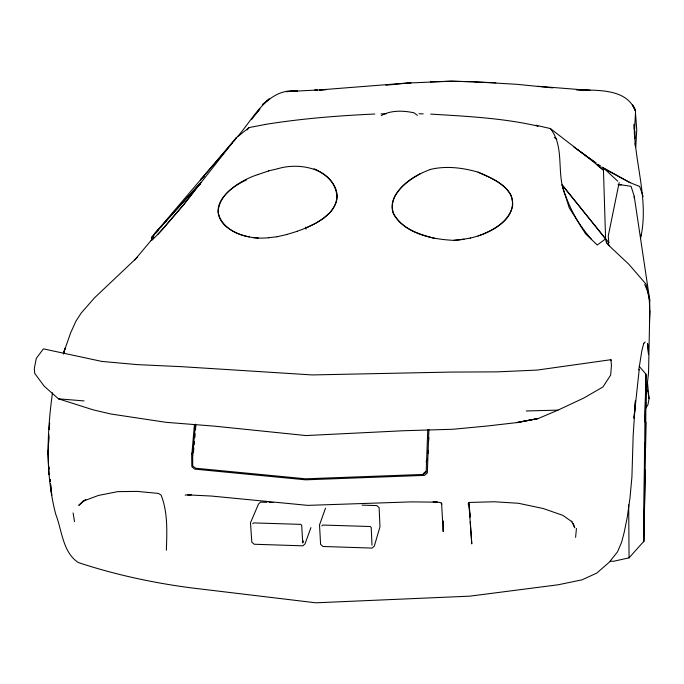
<?xml version="1.0" encoding="UTF-8"?>
<svg xmlns="http://www.w3.org/2000/svg" width="684" height="684" viewBox="0 0 684 684"><rect width="100%" height="100%" fill="white"/><g stroke="black" fill="none" stroke-linecap="round" stroke-linejoin="round"><path stroke-width="1.03" d="M427.765 429.757L426.166 472.353L423.182 474.439L305.654 478.809L195.744 468.241L192.743 466.026L192.708 465.009L192.657 455.98L195.393 424.14M628.681 504.903L629.058 557.862L613.42 561.299L610.265 561.196M645.935 407.741L645.807 384.365L644.952 421.994M645.568 447.721L646.081 375.653L645.927 374.139L639.181 366.282M645.901 422.113L644.003 541.13L629.058 557.862M644.567 442.625L643.815 541.839M645.286 470.053L643.96 531.459L644.952 416.83L645.927 374.139M644.721 284.433L647.953 292.128L649.338 300.883L649.791 310.964L648.535 372.934L646.183 393.958M443.394 521.003L443.164 531.588L441.582 502.834M634.41 133.371L635.479 112.98M638.959 369.916L638.676 369.351L639.207 369.505L633.991 418.206L635.453 400.559L633.162 435.699L631.922 476.928L629.973 498.08L627.288 517.087L624.236 532.195L621.662 542.113L617.507 551.877L609.128 562.359L596.747 573.089L582.093 579.81L558.195 584.777L469.822 596.157L315.786 602.801L191.221 587.872C153.019 582.871 114.955 574.654 78.378 562.581C62.595 552.245 62.047 530.416 55.737 514.265C45.383 474.585 46.939 433.066 52.48 392.796M48.915 474.679L48.008 454.261L48.88 434.494M649.484 320.847L649.791 310.964M166.366 550.235C166.956 531.861 167.956 512.496 161.108 495.088L158.449 493.412L137.262 491.403L117.708 491.634L98.402 495.447L83.38 501.09M428.902 429.466L427.32 473.063L424.396 475.389L305.637 479.826L194.615 469.104L191.836 466.668L191.691 456.245L194.393 424.815M428.68 440.778L428.817 437.615M48.008 454.261L48.222 450.115M48.436 445.977L48.915 436.657M49.282 429.407L49.607 423.191L49.205 429.355M427.962 453.483L428.141 450.311M576.441 528.39L575.603 537.359M193.444 452.74L193.803 447.866M195.872 425.029L195.487 429.962M195.188 433.759L194.829 437.692M635.761 146.88L636.753 129.746L635.419 112.022M194.111 444.814L194.418 441.761M639.027 368.608L641.806 350.926L643.755 343.24L643.43 343.736L645.2 341.983M200.532 180.576L200.626 179.653L224.591 152.019M640.489 238.648C649.475 200.258 634.136 162.604 634.179 124.172L634.265 129.267M649.484 323.472L649.774 300.216L634.213 196.222L631.058 186.313L618.268 184.406M647.406 381.681L649.039 398.669L647.928 404.8L645.388 408.895M635.521 112.039L635.573 111.791M619.174 182.577L608.264 235.869L608.82 242.658L607.965 244.675L628.947 264.366L646.055 284.193L649.774 300.216M153.652 236.638L153.678 237.604M423.182 474.439L423.524 473.148M63.364 353.662L70.614 332.903L76.027 321.027L81.259 312.998L94.426 297.899L137.416 257.235M63.373 353.782L65.228 347.951L63.321 353.893M325.516 508.084L319.522 524.953L320.591 544.379L322.959 546.482L372.13 548.081L374.31 546.114L379.962 526.86L379.133 507.665L376.807 505.579L362.058 505.143M310.929 527.62L305.021 543.874L302.892 545.832L254.191 544.25L251.815 542.155L250.489 522.807L258.475 504.082L260.536 502.141L266.94 502.33M303.457 540.967L302.721 542.968L301.687 525.244L300.703 524.363L253.653 522.909L252.789 523.722M426.183 462.153L427.44 459.272L426.217 461.307M640.797 236.066L640.951 234.8M134.731 259.963L151.805 239.554L151.412 237.587L236.484 137.535L249.181 127.549L265.452 124.428M237.451 136.757C254.268 117.657 266.957 88.253 297.497 90.81L286.63 91.724M468.001 504.057L469.07 502.458L494.318 501.765L518.429 503.279L543.207 508.52L562.923 515.385L572.081 521.875M236.484 137.535L183.697 204.653L157.645 234.68M251.515 119.623L259.894 108.85L256.68 112.963M151.13 240.546L152.293 239.067M230.756 144.914L232.09 143.281M233.432 141.648L236.108 138.382M225.959 150.437L228.011 148.069M247.095 129.943L249.181 127.549M201.13 182.337L154.37 234.15L157.987 230.209M160.877 227.062L162.322 225.489M165.212 222.343L166.657 220.77M191.956 193.213L193.41 191.64M199.189 185.347L200.634 183.774M151.412 237.587L154.251 234.697M155.67 233.253L157.799 231.081M83.063 501.047L78.763 505.382L85.799 499.346M321.831 525.868L322.72 525.047L370.224 526.518L371.207 527.398L372.002 545.199M266.23 101.454L269.231 98.898L262.323 104.763L264.691 102.754M204.396 176.472L200.626 179.653L202.986 177.814M605.383 239.041L597.286 245.009L585.538 233.783L569.199 207.714L562.034 184.919L608.82 242.658M424.268 472.627L425.756 471.584M420.694 173.497C410.742 179.011 400.833 185.74 395.181 195.915A73.453 37.569 -8.4 0 0 393.693 213.827C401.474 228.892 419.437 234.279 434.682 238.442M246.249 180.097C233.235 185.894 218.743 196.488 218.153 212.066C220.676 226.661 235.912 234.569 249.335 236.826M381.27 115.596C391.094 110.056 403.261 110.526 414 112.8L417.42 115.365M557.999 410.126L584.059 397.908L602.946 386.947L610.667 375.089L611.445 365.359L610.949 359.698L537.196 370.078L497.379 371.857L450.149 372.087L312.229 374.935L181.593 366.675L137.356 364.623L101.813 361.417L43.4 348.866L36.261 358.433L34.32 368.565L34.713 373.361L44.178 386.169L58.482 398.832L93.486 409.938L111.022 414.025L166.161 422.336L214.254 426.132L306.056 435.563L403.611 430.732L453.15 429.253L487.658 425.961L516.736 422.609L538.317 418.497L557.999 410.126L526.295 410.964M306.731 227.558L315.666 223.232L323.199 218.461L329.201 213.228A72.564 38.227 -1.3 0 0 336.904 195.444C333.322 168.76 300.421 162.065 278.277 168.58M258.116 174.565C239.417 179.926 202.994 203.054 224.899 225.446C236.69 236.048 253.422 239.263 268.855 237.733M430.458 169.452C416.488 174.523 402.637 182.773 394.967 195.915A73.445 37.56 -8.4 0 0 393.471 213.827C404.577 232.808 429.167 238.648 449.704 240.101C456.707 240.956 463.581 239.135 470.455 238.041M478.073 236.006C492.326 230.799 509.101 221.864 512.649 205.773C513.735 186.518 492.54 178.678 478.082 172.223M296.924 231.337C308.664 227.216 320.454 222.095 329.423 213.228A72.564 38.227 -1.3 0 0 337.127 195.453C336.374 182.56 325.02 173.574 314.059 168.734M257.902 174.565L268.744 170.897M286.81 234.492L297.155 231.337M470.224 238.041C489.188 234.056 519.224 219.29 511.136 195.402C504.39 183.526 490.411 177.37 478.304 172.223C462.794 167.708 446.122 165.622 430.245 169.452M268.53 170.897L278.491 168.58M277.123 236.724L287.032 234.492M265.264 124.428C301.464 118.606 338.144 115.673 374.764 114.031M464.077 239.178L454.014 240.289M268.632 237.733L277.345 236.724M407.724 83.055L451.252 81.199L473.268 81.789L516.676 84.294L552.834 87.894M385.93 85.209L411.024 82.73L319.659 89.92M291.717 91.323L326.422 89.561L319.496 89.963M185.116 495.088L191.4 494.686L187.698 494.883L211.484 496.054L307.757 505.373L411.383 501.885L437.461 502.167L433.117 501.731L440.351 502.535L441.924 504.065M316.589 90.117L314.554 90.245L317.521 90.074M601.852 166.964L603.391 167.845L605.596 239.041L606.417 242.623L609.675 245.727M430.433 81.858L451.252 81.199L473.268 81.789M381.056 113.877L386.298 113.749M618.191 184.834L621.252 184.851M258.304 238.126L252.738 237.587M418.993 113.749L423.234 113.877M430.663 114.1C466.402 116.289 502.8 118.058 537.744 126.07M269.077 502.398L273.344 502.518M474.217 81.969L495.814 82.738M58.482 398.832L84.072 400.918M537.915 86.27L590.232 90.433L576.338 89.724C596.26 90.664 626.51 87.8 635.274 110.714M603.476 170.419L592.498 161.065L550.355 128.541L535.974 125.266L537.94 126.07M603.45 169.743L597.38 165.229M608.478 171.077L630.067 182.654L639.702 186.475L643.148 196.633M630.067 182.654L603.391 167.845L617.678 181.14M604.536 168.751L607.691 170.607M554.202 137.381L556.802 139.108M573.825 147.017L596.063 162.98M597.765 164.22L600.313 166.084L598.414 164.844M578.031 149.933L586.53 156.14M588.223 157.388L595.867 162.98M606.417 242.623L606.725 242.974L606.409 241.632M591.634 239.4C580.288 226.917 571.499 212.091 565.796 196.214C555.528 174.882 565.548 147.641 550.355 128.541M562.248 184.928L605.596 239.041M634.316 107.474L634.932 109.611L634.316 107.474L632.563 104.994L635.376 111.073M571.516 521.174L574.774 527.877L573.209 523.311M646.782 389.393L648.056 392.069L649.039 398.669M192.708 455.151L191.896 453.099L192.657 455.98M305.62 227.105L306.09 229.174M73.094 512.94L74.547 521.67M468.916 503.894L471.78 543.908L470.276 521.995M50.043 479.441L50.265 481.536L50.035 479.51M50.496 483.631L51.736 495.276L50.488 483.708M468.95 502.637L470.259 516.916M469.463 509.999L469.233 505.835M469.592 512L469.899 517.001M634.213 196.222L634.239 198.274M610.949 359.698L610.957 360.63M634.401 134.893A59.217 0.829 -89.4 0 1 635.068 138.51M635.111 142.973A59.217 0.829 -89.4 0 1 635.128 145.615M154.165 234.142L152.267 239.99L162.612 229.345L183.987 204.354L200.925 182.329L154.165 234.142M538.317 418.497L516.736 422.609L538.317 418.497M48.897 468.976L48.444 464.787L48.897 468.993M647.979 347.104L647.62 343.522L648.552 354.534L647.979 347.104"/></g></svg>
